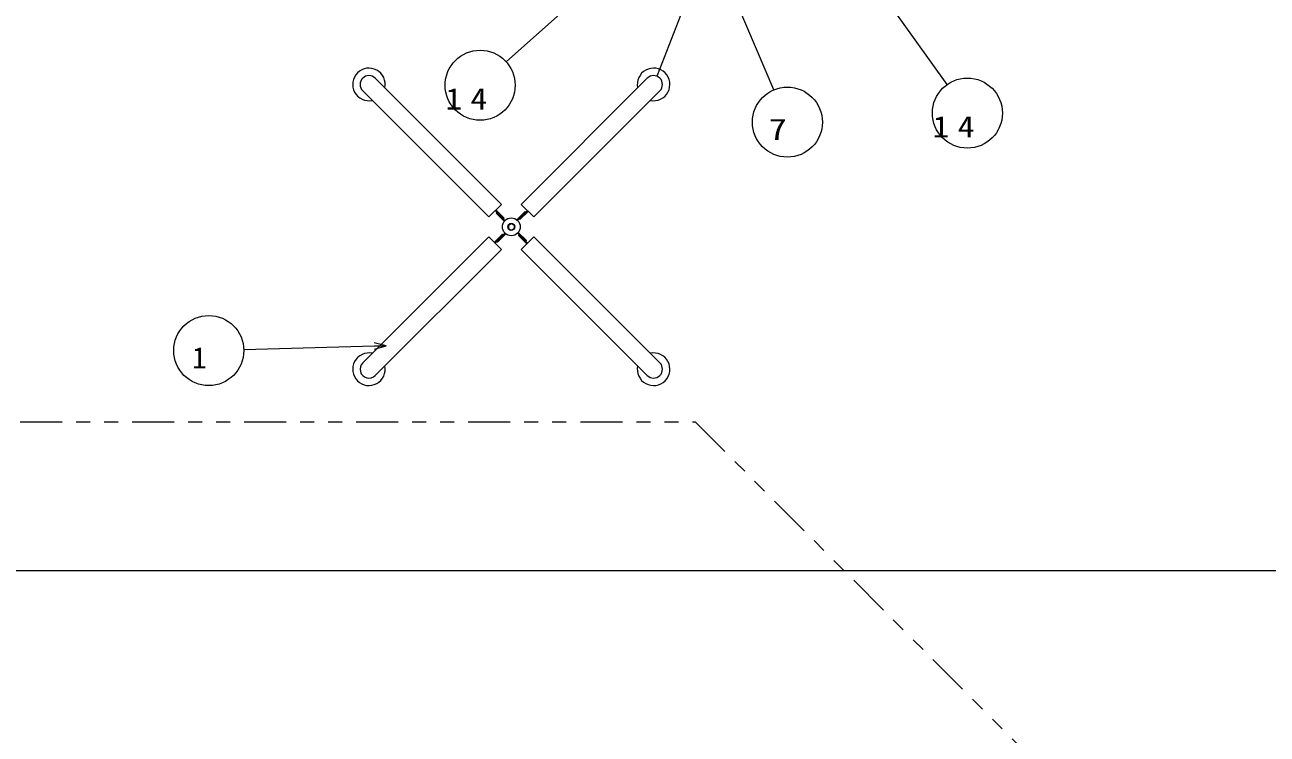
# Model space of a CAD drawing. Units: millimetres on the paper. Extents: x 0 to 420, y -594 to 297.
# Drawn here: x 92.9 to 181.6, y 108.2 to 158.8 of the extents above; entities that cross this region are included whole.
import ezdxf
from ezdxf.enums import TextEntityAlignment as Align

# ---------------------------------------------------------------- set-up
doc = ezdxf.new("R2010")
doc.units = ezdxf.units.MM
doc.linetypes.add('USER3', pattern=[8, 3, -1, 1, -1, 1, -1])
for name, color, linetype, lineweight in [('2D_DIMENSION', 7, 'Continuous', 13), ('2D_OUTLINE', 7, 'USER3', 13), ('AM_5', 7, 'Continuous', 13), ('NBARCH00$0$2D_NBROOF', 7, 'Continuous', 13)]:
    doc.layers.add(name, color=color, linetype=linetype, lineweight=lineweight)
doc.styles.add('ＭＳ ゴシック', font='')
doc.styles.get('ＭＳ ゴシック').set_extended_font_data('MS Gothic')

msp = doc.modelspace()

# ---------------------------------------------------------------- linework, layer by layer
at = {"layer": '2D_DIMENSION'}
for p, q in [((141.438, 164.004), (138.007, 155.188)), ((192.568, 119.848), (56.406, 119.848)), ((192.568, 119.848), (56.406, 119.848))]:
    msp.add_line(p, q, dxfattribs=at)
at = {"layer": '2D_OUTLINE'}
for p, q in [((84.53, 130.488), (140.732, 130.488)), ((140.732, 130.488), (181.37, 89.849))]:
    msp.add_line(p, q, dxfattribs=at)
at = {"layer": 'AM_5'}
for p, q in [((127.241, 156.16), (132.655, 160.99)), ((158.708, 154.544), (154.191, 160.867)), ((146.337, 154.167), (143.809, 160.145)), ((108.502, 135.633), (117.824, 135.891)), ((118.657, 135.914), (117.818, 136.114)), ((117.824, 135.891), (118.657, 135.914)), ((117.83, 135.668), (118.657, 135.914))]:
    msp.add_line(p, q, dxfattribs=at)
for centre in [(125.376, 154.495), (147.311, 151.864), (160.161, 152.51), (106.003, 135.564)]:
    msp.add_circle(centre, 2.5, dxfattribs=at)
at = {"layer": 'NBARCH00$0$2D_NBROOF'}
for p, q in [((117.89, 155.002), (126.894, 145.998)), ((137.311, 155.002), (128.307, 145.998)), ((116.992, 154.103), (125.995, 145.1)), ((138.21, 154.103), (129.206, 145.1)), ((126.894, 145.998), (125.995, 145.1)), ((126.445, 145.549), (127.151, 144.842)), ((126.498, 145.602), (127.087, 145.013)), ((128.586, 145.484), (127.994, 144.892)), ((128.757, 145.549), (128.05, 144.842)), ((128.81, 145.496), (128.221, 144.907)), ((129.206, 145.1), (128.307, 145.998)), ((128.639, 145.431), (128.586, 145.484)), ((126.563, 145.431), (126.51, 145.378)), ((126.51, 145.378), (127.102, 144.786)), ((127.087, 145.013), (127.034, 144.96)), ((127.401, 144.509), (127.601, 144.624)), ((127.601, 144.624), (127.801, 144.509)), ((128.221, 144.907), (128.168, 144.96)), ((116.992, 134.683), (125.995, 143.687)), ((125.995, 143.687), (126.894, 142.788)), ((126.392, 143.29), (126.981, 143.879)), ((126.445, 143.237), (127.151, 143.944)), ((126.616, 143.302), (127.208, 143.894)), ((126.981, 143.879), (127.034, 143.826)), ((127.401, 144.509), (127.401, 144.278)), ((127.401, 144.278), (127.601, 144.162)), ((127.601, 144.162), (127.801, 144.278)), ((127.801, 144.509), (127.801, 144.278)), ((128.757, 143.237), (128.05, 143.944)), ((128.692, 143.408), (128.1, 144)), ((128.115, 143.773), (128.168, 143.826)), ((128.704, 143.184), (128.115, 143.773)), ((128.307, 142.788), (129.206, 143.687)), ((138.21, 134.683), (129.206, 143.687)), ((117.89, 133.784), (126.894, 142.788)), ((126.563, 143.355), (126.616, 143.302)), ((137.311, 133.784), (128.307, 142.788)), ((128.639, 143.355), (128.692, 143.408))]:
    msp.add_line(p, q, dxfattribs=at)
for radius in [0.635, 0.25]:
    msp.add_circle((127.601, 144.393), radius, dxfattribs=at)
for centre, radius, start, end in [((117.441, 154.553), 1.164, 348.07822, 281.92227), ((137.76, 154.553), 1.164, 258.07822, 191.92229), ((117.441, 154.553), 0.635, 45, 225), ((137.76, 154.553), 0.635, 315, 135), ((117.441, 134.234), 1.164, 78.07821, 11.92204), ((137.76, 134.234), 1.164, 168.07796, 101.92229), ((117.441, 134.234), 0.635, 135.00032, 315.00034), ((137.76, 134.234), 0.635, 224.99968, 44.99968)]:
    msp.add_arc(centre, radius, start, end, dxfattribs=at)

# ---------------------------------------------------------------- texts
at = {"layer": 'AM_5', "style": 'ＭＳ ゴシック', "width": 1.25}
msp.add_text('7', height=1.527, dxfattribs=at).set_placement((145.972, 150.128), align=Align.BOTTOM_LEFT)
at = {"layer": 'AM_5', "style": 'ＭＳ ゴシック'}
msp.add_text('1', height=1.527, dxfattribs=at).set_placement((104.812, 133.828), align=Align.BOTTOM_LEFT)
at = {"layer": 'AM_5', "char_height": 1.527, "attachment_point": 7, "style": 'ＭＳ ゴシック'}
for insert in [(122.896, 152.759), (157.681, 150.774)]:
    msp.add_mtext('\\T1.5;\\W1.15;14', dxfattribs=dict(at, insert=insert))

doc.saveas('drawing.dxf')
